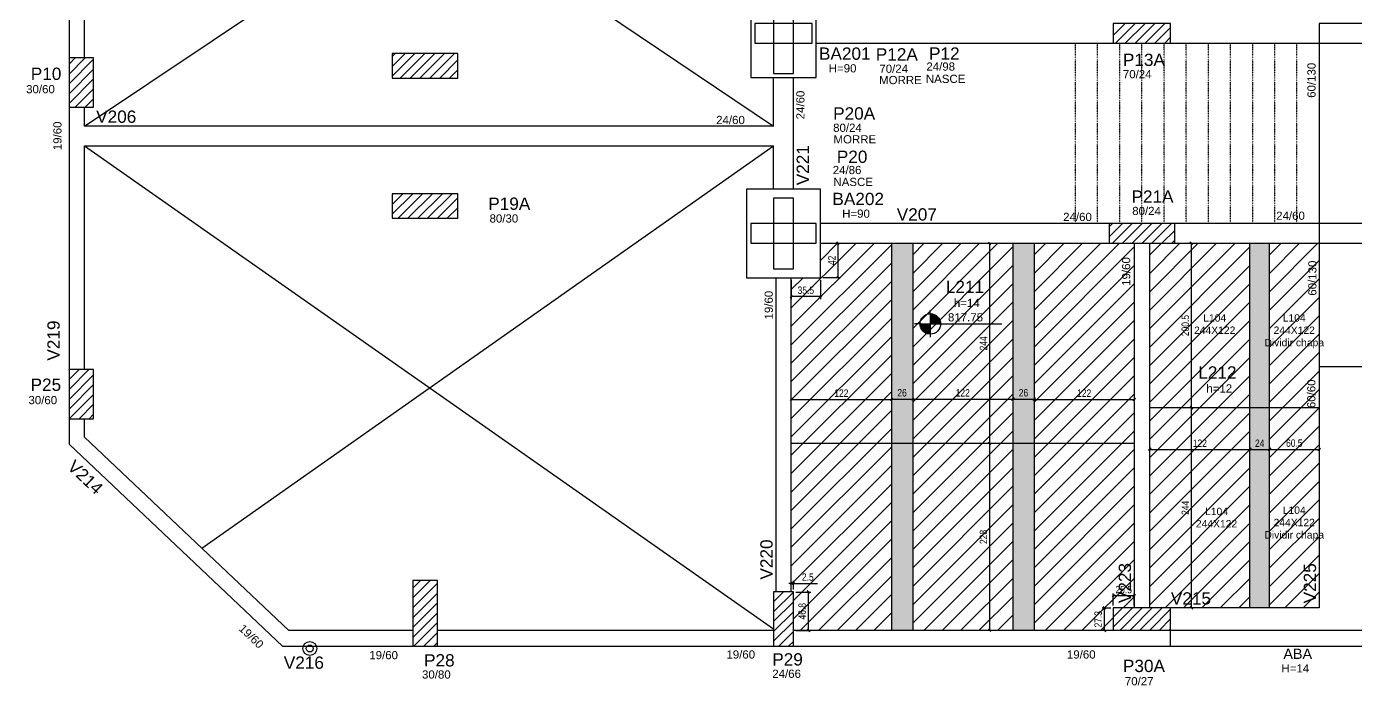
# Model space of a CAD drawing. Header units: millimetres. Extents: x 2698 to 6297, y 1634 to 3295.
# Drawn here: x 2698 to 4318, y 1634 to 2437 of the extents above; entities that cross this region are included whole.
import ezdxf

# ---------------------------------------------------------------- set-up
doc = ezdxf.new("R2010")
doc.units = ezdxf.units.MM
doc.linetypes.add('ESTILO_TQS_0004', pattern=[2, 0.5, -0.4, 0.1, -0.4, 0.1, -0.5])
for name, color, linetype in [('1', 1, 'Continuous'), ('3', 3, 'Continuous'), ('4', 4, 'Continuous'), ('7', 7, 'Continuous'), ('AUX00', 7, 'Continuous'), ('Painéis', 200, 'Continuous')]:
    doc.layers.add(name, color=color, linetype=linetype)
doc.layers.add('Hachura', color=251, linetype='Continuous', lineweight=9)
doc.layers.add('REAPROVEITAMENTO', color=251, linetype='Continuous', lineweight=9)
doc.styles.add('COTA TECNICA-50', font='techl___.ttf', dxfattribs={"height": 9})
doc.styles.get("Standard").update_dxf_attribs({"font": 'arial.ttf'})
doc.dimstyles.new('COTA PAINEL-50', dxfattribs={"dimtxt": 9, "dimasz": 3, "dimexe": 3, "dimexo": 3, "dimgap": 3, "dimtad": 1, "dimdec": 1, "dimzin": 12, "dimdsep": 46, "dimtxsty": 'COTA TECNICA-50', "dimblk1": 'OBLIQUE', "dimblk2": 'OBLIQUE', "dimsah": 1, "dimcen": 0.9, "dimclrd": 4, "dimclre": 4, "dimclrt": 240, "dimadec": 1, "dimazin": 3, "dimtfac": 1, "dimtdec": 1, "dimtmove": 0, "dimatfit": 3, "dimfxl": 1, "dimtolj": 1, "dimtzin": 12, "dimarcsym": 0})

# ---------------------------------------------------------------- blocks, each defined once
blk = doc.blocks.new('_Oblique')
at = {"color": 0, "linetype": 'ByBlock', "lineweight": -2}
blk.add_line((-0.5, -0.5), (0.5, 0.5), dxfattribs=at)
blk = doc.blocks.new('*D37')
at = {"layer": 'Defpoints', "color": 0, "transparency": 16777216}
for p in [(4022.9, 1742.7), (4022.9, 1727.9), (4048.4, 1727.9)]:
    blk.add_point(p, dxfattribs=at)
at = {"layer": 'Painéis', "color": 4, "lineweight": -2, "transparency": 16777216}
for p, q in [((4022.9, 1730.9), (4022.9, 1745.7)), ((4048.4, 1742.7), (4022.9, 1742.7)), ((4048.4, 1730.9), (4048.4, 1745.7))]:
    blk.add_line(p, q, dxfattribs=at)
at = {"layer": 'Painéis', "color": 4, "lineweight": -2, "transparency": 16777216, "xscale": 3, "yscale": 3, "zscale": 3, "rotation": 180}
blk.add_blockref('_Oblique', (4022.9, 1742.7), dxfattribs=at)
at = {"layer": 'Painéis', "color": 4, "lineweight": -2, "transparency": 16777216, "xscale": 3, "yscale": 3, "zscale": 3}
blk.add_blockref('_Oblique', (4048.4, 1742.7), dxfattribs=at)
at = {"layer": 'Painéis', "color": 240, "transparency": 16777216, "insert": (4035.6, 1750.3), "char_height": 9, "attachment_point": 5, "style": 'COTA TECNICA-50'}
blk.add_mtext('\\A1;25.5', dxfattribs=at)
blk = doc.blocks.new('*D38')
at = {"layer": 'Defpoints', "color": 0, "transparency": 16777216}
for p in [(4012.2, 1727.9), (4022.9, 1727.9), (4022.9, 1700.6)]:
    blk.add_point(p, dxfattribs=at)
at = {"layer": 'Painéis', "color": 4, "lineweight": -2, "transparency": 16777216}
for p, q in [((4019.9, 1727.9), (4009.2, 1727.9)), ((4012.2, 1700.6), (4012.2, 1727.9)), ((4019.9, 1700.6), (4009.2, 1700.6))]:
    blk.add_line(p, q, dxfattribs=at)
at = {"layer": 'Painéis', "color": 4, "lineweight": -2, "transparency": 16777216, "xscale": 3, "yscale": 3, "zscale": 3}
for p, rotation in [((4012.2, 1727.9), 90), ((4012.2, 1700.6), 270)]:
    blk.add_blockref('_Oblique', p, dxfattribs=dict(at, rotation=rotation))
at = {"layer": 'Painéis', "color": 240, "transparency": 16777216, "insert": (4004.5, 1714.2), "char_height": 9, "attachment_point": 5, "rotation": 90, "style": 'COTA TECNICA-50'}
blk.add_mtext('\\A1;27.3', dxfattribs=at)
blk = doc.blocks.new('*D39')
at = {"layer": 'Defpoints', "color": 0, "transparency": 16777216}
for p in [(3632.9, 1747.4), (3651.3, 1747.4), (3632.9, 1700.6)]:
    blk.add_point(p, dxfattribs=at)
at = {"layer": 'Painéis', "color": 4, "lineweight": -2, "transparency": 16777216}
for p, q in [((3635.9, 1747.4), (3654.3, 1747.4)), ((3651.3, 1700.6), (3651.3, 1747.4)), ((3635.9, 1700.6), (3654.3, 1700.6))]:
    blk.add_line(p, q, dxfattribs=at)
at = {"layer": 'Painéis', "color": 4, "lineweight": -2, "transparency": 16777216, "xscale": 3, "yscale": 3, "zscale": 3}
for p, rotation in [((3651.3, 1747.4), 90), ((3651.3, 1700.6), 270)]:
    blk.add_blockref('_Oblique', p, dxfattribs=dict(at, rotation=rotation))
at = {"layer": 'Painéis', "color": 240, "transparency": 16777216, "insert": (3643.7, 1724), "char_height": 9, "attachment_point": 5, "rotation": 90, "style": 'COTA TECNICA-50'}
blk.add_mtext('\\A1;46.8', dxfattribs=at)
blk = doc.blocks.new('*D40')
at = {"layer": 'Defpoints', "color": 0, "transparency": 16777216}
for p in [(3632.9, 1758), (3630.4, 1747.4), (3632.9, 1747.4)]:
    blk.add_point(p, dxfattribs=at)
at = {"layer": 'Painéis', "color": 4, "lineweight": -2, "transparency": 16777216}
for p, q in [((3630.4, 1758), (3627.4, 1758)), ((3630.4, 1750.4), (3630.4, 1761)), ((3630.4, 1758), (3632.9, 1758)), ((3632.9, 1750.4), (3632.9, 1761)), ((3632.9, 1758), (3662.2, 1758))]:
    blk.add_line(p, q, dxfattribs=at)
at = {"layer": 'Painéis', "color": 4, "lineweight": -2, "transparency": 16777216, "xscale": 3, "yscale": 3, "zscale": 3}
blk.add_blockref('_Oblique', (3630.4, 1758), dxfattribs=at)
at = {"layer": 'Painéis', "color": 4, "lineweight": -2, "transparency": 16777216, "xscale": 3, "yscale": 3, "zscale": 3, "rotation": 180}
blk.add_blockref('_Oblique', (3632.9, 1758), dxfattribs=at)
at = {"layer": 'Painéis', "color": 240, "transparency": 16777216, "insert": (3650.5, 1765.6), "char_height": 9, "attachment_point": 5, "style": 'COTA TECNICA-50'}
blk.add_mtext('\\A1;2.5', dxfattribs=at)
blk = doc.blocks.new('*D74')
at = {"layer": 'Defpoints', "color": 0, "transparency": 16777216}
for p in [(3630.4, 1982.3), (3752.4, 1982.7), (3752.4, 1982.3)]:
    blk.add_point(p, dxfattribs=at)
at = {"layer": 'Painéis', "color": 4, "lineweight": -2, "transparency": 16777216}
for p, q in [((3630.4, 1982.3), (3752.4, 1982.3)), ((3752.4, 1979.7), (3752.4, 1979.3))]:
    blk.add_line(p, q, dxfattribs=at)
at = {"layer": 'Painéis', "color": 4, "lineweight": -2, "transparency": 16777216, "xscale": 3, "yscale": 3, "zscale": 3, "rotation": 180}
blk.add_blockref('_Oblique', (3630.4, 1982.3), dxfattribs=at)
at = {"layer": 'Painéis', "color": 4, "lineweight": -2, "transparency": 16777216, "xscale": 3, "yscale": 3, "zscale": 3}
blk.add_blockref('_Oblique', (3752.4, 1982.3), dxfattribs=at)
at = {"layer": 'Painéis', "color": 240, "transparency": 16777216, "insert": (3691.4, 1989.9), "char_height": 9, "attachment_point": 5, "style": 'COTA TECNICA-50'}
blk.add_mtext('\\A1;122', dxfattribs=at)
blk = doc.blocks.new('*D75')
at = {"layer": 'Defpoints', "color": 0, "transparency": 16777216}
for p in [(3752.4, 1982.7), (3778.4, 1982.7), (3778.4, 1982.7)]:
    blk.add_point(p, dxfattribs=at)
at = {"layer": 'Painéis', "color": 4, "lineweight": -2, "transparency": 16777216}
blk.add_line((3752.4, 1982.7), (3778.4, 1982.7), dxfattribs=at)
at = {"layer": 'Painéis', "color": 4, "lineweight": -2, "transparency": 16777216, "xscale": 3, "yscale": 3, "zscale": 3, "rotation": 180}
blk.add_blockref('_Oblique', (3752.4, 1982.7), dxfattribs=at)
at = {"layer": 'Painéis', "color": 4, "lineweight": -2, "transparency": 16777216, "xscale": 3, "yscale": 3, "zscale": 3}
blk.add_blockref('_Oblique', (3778.4, 1982.7), dxfattribs=at)
at = {"layer": 'Painéis', "color": 240, "transparency": 16777216, "insert": (3765.4, 1990.3), "char_height": 9, "attachment_point": 5, "style": 'COTA TECNICA-50'}
blk.add_mtext('\\A1;26', dxfattribs=at)
blk = doc.blocks.new('*D76')
at = {"layer": 'Defpoints', "color": 0, "transparency": 16777216}
for p in [(3778.4, 1982.7), (3900.4, 1982.7), (3900.4, 1982.7)]:
    blk.add_point(p, dxfattribs=at)
at = {"layer": 'Painéis', "color": 4, "lineweight": -2, "transparency": 16777216}
blk.add_line((3778.4, 1982.7), (3900.4, 1982.7), dxfattribs=at)
at = {"layer": 'Painéis', "color": 4, "lineweight": -2, "transparency": 16777216, "xscale": 3, "yscale": 3, "zscale": 3, "rotation": 180}
blk.add_blockref('_Oblique', (3778.4, 1982.7), dxfattribs=at)
at = {"layer": 'Painéis', "color": 4, "lineweight": -2, "transparency": 16777216, "xscale": 3, "yscale": 3, "zscale": 3}
blk.add_blockref('_Oblique', (3900.4, 1982.7), dxfattribs=at)
at = {"layer": 'Painéis', "color": 240, "transparency": 16777216, "insert": (3839.4, 1990.3), "char_height": 9, "attachment_point": 5, "style": 'COTA TECNICA-50'}
blk.add_mtext('\\A1;122', dxfattribs=at)
blk = doc.blocks.new('*D77')
at = {"layer": 'Defpoints', "color": 0, "transparency": 16777216}
for p in [(3900.4, 1982.7), (3926.4, 1982.7), (3926.4, 1982.7)]:
    blk.add_point(p, dxfattribs=at)
at = {"layer": 'Painéis', "color": 4, "lineweight": -2, "transparency": 16777216}
blk.add_line((3900.4, 1982.7), (3926.4, 1982.7), dxfattribs=at)
at = {"layer": 'Painéis', "color": 4, "lineweight": -2, "transparency": 16777216, "xscale": 3, "yscale": 3, "zscale": 3, "rotation": 180}
blk.add_blockref('_Oblique', (3900.4, 1982.7), dxfattribs=at)
at = {"layer": 'Painéis', "color": 4, "lineweight": -2, "transparency": 16777216, "xscale": 3, "yscale": 3, "zscale": 3}
blk.add_blockref('_Oblique', (3926.4, 1982.7), dxfattribs=at)
at = {"layer": 'Painéis', "color": 240, "transparency": 16777216, "insert": (3913.4, 1990.3), "char_height": 9, "attachment_point": 5, "style": 'COTA TECNICA-50'}
blk.add_mtext('\\A1;26', dxfattribs=at)
blk = doc.blocks.new('*D78')
at = {"layer": 'Defpoints', "color": 0, "transparency": 16777216}
for p in [(3926.4, 1982.7), (4048.4, 1982.3), (4048.4, 1982.3)]:
    blk.add_point(p, dxfattribs=at)
at = {"layer": 'Painéis', "color": 4, "lineweight": -2, "transparency": 16777216}
for p, q in [((3926.4, 1982.3), (4048.4, 1982.3)), ((3926.4, 1979.7), (3926.4, 1979.3))]:
    blk.add_line(p, q, dxfattribs=at)
at = {"layer": 'Painéis', "color": 4, "lineweight": -2, "transparency": 16777216, "xscale": 3, "yscale": 3, "zscale": 3, "rotation": 180}
blk.add_blockref('_Oblique', (3926.4, 1982.3), dxfattribs=at)
at = {"layer": 'Painéis', "color": 4, "lineweight": -2, "transparency": 16777216, "xscale": 3, "yscale": 3, "zscale": 3}
blk.add_blockref('_Oblique', (4048.4, 1982.3), dxfattribs=at)
at = {"layer": 'Painéis', "color": 240, "transparency": 16777216, "insert": (3987.4, 1989.9), "char_height": 9, "attachment_point": 5, "style": 'COTA TECNICA-50'}
blk.add_mtext('\\A1;122', dxfattribs=at)
blk = doc.blocks.new('*D4')
at = {"layer": 'Defpoints', "color": 0, "transparency": 16777216}
for p in [(3872.2, 2172.6), (3872.2, 1928.6), (3872.2, 1928.6)]:
    blk.add_point(p, dxfattribs=at)
at = {"layer": 'Painéis', "color": 4, "lineweight": -2, "transparency": 16777216}
blk.add_line((3872.2, 2172.6), (3872.2, 1928.6), dxfattribs=at)
at = {"layer": 'Painéis', "color": 4, "lineweight": -2, "transparency": 16777216, "xscale": 3, "yscale": 3, "zscale": 3}
for p, rotation in [((3872.2, 2172.6), 90), ((3872.2, 1928.6), 270)]:
    blk.add_blockref('_Oblique', p, dxfattribs=dict(at, rotation=rotation))
at = {"layer": 'Painéis', "color": 240, "transparency": 16777216, "insert": (3864.7, 2050.6), "char_height": 9, "attachment_point": 5, "rotation": 90, "style": 'COTA TECNICA-50'}
blk.add_mtext('\\A1;244', dxfattribs=at)
blk = doc.blocks.new('*D5')
at = {"layer": 'Defpoints', "color": 0, "transparency": 16777216}
for p in [(3872.2, 1928.6), (3872.2, 1700.6), (3872.2, 1700.6)]:
    blk.add_point(p, dxfattribs=at)
at = {"layer": 'Painéis', "color": 4, "lineweight": -2, "transparency": 16777216}
blk.add_line((3872.2, 1928.6), (3872.2, 1700.6), dxfattribs=at)
at = {"layer": 'Painéis', "color": 4, "lineweight": -2, "transparency": 16777216, "xscale": 3, "yscale": 3, "zscale": 3}
for p, rotation in [((3872.2, 1928.6), 90), ((3872.2, 1700.6), 270)]:
    blk.add_blockref('_Oblique', p, dxfattribs=dict(at, rotation=rotation))
at = {"layer": 'Painéis', "color": 240, "transparency": 16777216, "insert": (3864.6, 1814.6), "char_height": 9, "attachment_point": 5, "rotation": 90, "style": 'COTA TECNICA-50'}
blk.add_mtext('\\A1;228', dxfattribs=at)
blk = doc.blocks.new('*D6')
at = {"layer": 'Defpoints', "color": 0, "transparency": 16777216}
for p in [(3665.9, 2172.8), (3687.4, 2172.8), (3665.9, 2130.8)]:
    blk.add_point(p, dxfattribs=at)
at = {"layer": 'Painéis', "color": 4, "lineweight": -2, "transparency": 16777216}
for p, q in [((3668.9, 2172.8), (3690.4, 2172.8)), ((3687.4, 2130.8), (3687.4, 2172.8)), ((3668.9, 2130.8), (3690.4, 2130.8))]:
    blk.add_line(p, q, dxfattribs=at)
at = {"layer": 'Painéis', "color": 4, "lineweight": -2, "transparency": 16777216, "xscale": 3, "yscale": 3, "zscale": 3}
for p, rotation in [((3687.4, 2172.8), 90), ((3687.4, 2130.8), 270)]:
    blk.add_blockref('_Oblique', p, dxfattribs=dict(at, rotation=rotation))
at = {"layer": 'Painéis', "color": 240, "transparency": 16777216, "insert": (3679.8, 2151.8), "char_height": 9, "attachment_point": 5, "rotation": 90, "style": 'COTA TECNICA-50'}
blk.add_mtext('\\A1;42', dxfattribs=at)
blk = doc.blocks.new('*D7')
at = {"layer": 'Defpoints', "color": 0, "transparency": 16777216}
for p in [(3630.4, 2130.8), (3665.9, 2130.8), (3630.4, 2107.6)]:
    blk.add_point(p, dxfattribs=at)
at = {"layer": 'Painéis', "color": 4, "lineweight": -2, "transparency": 16777216}
for p, q in [((3630.4, 2127.8), (3630.4, 2104.6)), ((3665.9, 2127.8), (3665.9, 2104.6)), ((3665.9, 2107.6), (3630.4, 2107.6))]:
    blk.add_line(p, q, dxfattribs=at)
at = {"layer": 'Painéis', "color": 4, "lineweight": -2, "transparency": 16777216, "xscale": 3, "yscale": 3, "zscale": 3, "rotation": 180}
blk.add_blockref('_Oblique', (3630.4, 2107.6), dxfattribs=at)
at = {"layer": 'Painéis', "color": 4, "lineweight": -2, "transparency": 16777216, "xscale": 3, "yscale": 3, "zscale": 3}
blk.add_blockref('_Oblique', (3665.9, 2107.6), dxfattribs=at)
at = {"layer": 'Painéis', "color": 240, "transparency": 16777216, "insert": (3648.1, 2115.3), "char_height": 9, "attachment_point": 5, "style": 'COTA TECNICA-50'}
blk.add_mtext('\\A1;35.5', dxfattribs=at)
blk = doc.blocks.new('*D79')
at = {"layer": 'Defpoints', "color": 0, "transparency": 16777216}
for p in [(4118.3, 1972.1), (4118.3, 1972.1), (4118.3, 1728.1)]:
    blk.add_point(p, dxfattribs=at)
at = {"layer": 'Painéis', "color": 4, "lineweight": -2, "transparency": 16777216}
blk.add_line((4118.3, 1728.1), (4118.3, 1972.1), dxfattribs=at)
at = {"layer": 'Painéis', "color": 4, "lineweight": -2, "transparency": 16777216, "xscale": 3, "yscale": 3, "zscale": 3}
for p, rotation in [((4118.3, 1972.1), 90), ((4118.3, 1728.1), 270)]:
    blk.add_blockref('_Oblique', p, dxfattribs=dict(at, rotation=rotation))
at = {"layer": 'Painéis', "color": 240, "transparency": 16777216, "insert": (4110.7, 1850.1), "char_height": 9, "attachment_point": 5, "rotation": 90, "style": 'COTA TECNICA-50'}
blk.add_mtext('\\A1;244', dxfattribs=at)
blk = doc.blocks.new('*D80')
at = {"layer": 'Defpoints', "color": 0, "transparency": 16777216}
for p in [(4118.3, 2172.6), (4119.8, 2172.6), (4118.3, 1972.1)]:
    blk.add_point(p, dxfattribs=at)
at = {"layer": 'Painéis', "color": 4, "lineweight": -2, "transparency": 16777216}
for p, q in [((4116.8, 2172.6), (4115.3, 2172.6)), ((4118.3, 1972.1), (4118.3, 2172.6))]:
    blk.add_line(p, q, dxfattribs=at)
at = {"layer": 'Painéis', "color": 4, "lineweight": -2, "transparency": 16777216, "xscale": 3, "yscale": 3, "zscale": 3}
for p, rotation in [((4118.3, 2172.6), 90), ((4118.3, 1972.1), 270)]:
    blk.add_blockref('_Oblique', p, dxfattribs=dict(at, rotation=rotation))
at = {"layer": 'Painéis', "color": 240, "transparency": 16777216, "insert": (4110.7, 2072.3), "char_height": 9, "attachment_point": 5, "rotation": 90, "style": 'COTA TECNICA-50'}
blk.add_mtext('\\A1;200.5', dxfattribs=at)
blk = doc.blocks.new('*D81')
at = {"layer": 'Defpoints', "color": 0, "transparency": 16777216}
for p in [(4067.4, 1921.3), (4189.4, 1921.3), (4189.4, 1921.3)]:
    blk.add_point(p, dxfattribs=at)
at = {"layer": 'Painéis', "color": 4, "lineweight": -2, "transparency": 16777216}
blk.add_line((4067.4, 1921.3), (4189.4, 1921.3), dxfattribs=at)
at = {"layer": 'Painéis', "color": 4, "lineweight": -2, "transparency": 16777216, "xscale": 3, "yscale": 3, "zscale": 3, "rotation": 180}
blk.add_blockref('_Oblique', (4067.4, 1921.3), dxfattribs=at)
at = {"layer": 'Painéis', "color": 4, "lineweight": -2, "transparency": 16777216, "xscale": 3, "yscale": 3, "zscale": 3}
blk.add_blockref('_Oblique', (4189.4, 1921.3), dxfattribs=at)
at = {"layer": 'Painéis', "color": 240, "transparency": 16777216, "insert": (4128.4, 1928.8), "char_height": 9, "attachment_point": 5, "style": 'COTA TECNICA-50'}
blk.add_mtext('\\A1;122', dxfattribs=at)
blk = doc.blocks.new('*D82')
at = {"layer": 'Defpoints', "color": 0, "transparency": 16777216}
for p in [(4189.4, 1921.3), (4213.4, 1921.3), (4213.4, 1921.3)]:
    blk.add_point(p, dxfattribs=at)
at = {"layer": 'Painéis', "color": 4, "lineweight": -2, "transparency": 16777216}
blk.add_line((4189.4, 1921.3), (4213.4, 1921.3), dxfattribs=at)
at = {"layer": 'Painéis', "color": 4, "lineweight": -2, "transparency": 16777216, "xscale": 3, "yscale": 3, "zscale": 3, "rotation": 180}
blk.add_blockref('_Oblique', (4189.4, 1921.3), dxfattribs=at)
at = {"layer": 'Painéis', "color": 4, "lineweight": -2, "transparency": 16777216, "xscale": 3, "yscale": 3, "zscale": 3}
blk.add_blockref('_Oblique', (4213.4, 1921.3), dxfattribs=at)
at = {"layer": 'Painéis', "color": 240, "transparency": 16777216, "insert": (4201.4, 1928.8), "char_height": 9, "attachment_point": 5, "style": 'COTA TECNICA-50'}
blk.add_mtext('\\A1;24', dxfattribs=at)
blk = doc.blocks.new('*D83')
at = {"layer": 'Defpoints', "color": 0, "transparency": 16777216}
for p in [(4213.4, 1921.3), (4273.9, 1921.3), (4273.9, 1921.3)]:
    blk.add_point(p, dxfattribs=at)
at = {"layer": 'Painéis', "color": 4, "lineweight": -2, "transparency": 16777216}
blk.add_line((4213.4, 1921.3), (4273.9, 1921.3), dxfattribs=at)
at = {"layer": 'Painéis', "color": 4, "lineweight": -2, "transparency": 16777216, "xscale": 3, "yscale": 3, "zscale": 3, "rotation": 180}
blk.add_blockref('_Oblique', (4213.4, 1921.3), dxfattribs=at)
at = {"layer": 'Painéis', "color": 4, "lineweight": -2, "transparency": 16777216, "xscale": 3, "yscale": 3, "zscale": 3}
blk.add_blockref('_Oblique', (4273.9, 1921.3), dxfattribs=at)
at = {"layer": 'Painéis', "color": 240, "transparency": 16777216, "insert": (4243.6, 1928.9), "char_height": 9, "attachment_point": 5, "style": 'COTA TECNICA-50'}
blk.add_mtext('\\A1;60.5', dxfattribs=at)

msp = doc.modelspace()

# ---------------------------------------------------------------- hatches: boundary and pattern name
at = {"layer": 'Hachura', "linetype": 'ByBlock'}
h = msp.add_hatch(color=256, dxfattribs=at)
h.dxf.hatch_style = 1
h.paths.add_polyline_path([(3752.37, 1700.77), (3778.37, 1700.77), (3778.37, 2172.58), (3752.37, 2172.58)])
h = msp.add_hatch(color=256, dxfattribs=at)
h.dxf.hatch_style = 1
h.paths.add_polyline_path([(3900.37, 1700.77), (3926.37, 1700.77), (3926.37, 2172.58), (3900.37, 2172.58)])
h = msp.add_hatch(color=256, dxfattribs=at)
h.dxf.hatch_style = 1
h.paths.add_polyline_path([(4189.36, 1728.08), (4213.36, 1728.08), (4213.36, 2172.58), (4189.36, 2172.58)])
at = {"layer": 'REAPROVEITAMENTO', "linetype": 'ByBlock'}
h = msp.add_hatch(dxfattribs=at)
h.set_pattern_fill('ANSI31', color=256, scale=5, style=2)
h.set_pattern_definition([(45, (-2644.146, -296.721), (-11.22532, 11.22532), [])])
h.paths.add_polyline_path([(3630.36, 1747.58), (3632.86, 1747.58), (3632.86, 1700.58), (3752.36, 1700.58), (3752.36, 2172.77), (3665.86, 2172.77), (3665.86, 2130.59), (3630.36, 2130.59)])
h = msp.add_hatch(dxfattribs=at)
h.set_pattern_fill('ANSI31', color=256, scale=5, style=2)
h.set_pattern_definition([(45, (-2496.138, -52.534), (-11.22532, 11.22532), [])])
h.paths.add_polyline_path([(3778.37, 1700.77), (3900.37, 1700.77), (3900.37, 2172.58), (3778.37, 2172.58)])
h = msp.add_hatch(dxfattribs=at)
h.set_pattern_fill('ANSI31', color=256, scale=5, style=2)
h.set_pattern_definition([(45, (-2348.138, -52.534), (-11.22532, 11.22532), [])])
h.paths.add_polyline_path([(4048.37, 1701.08), (4022.86, 1701.08), (4022.86, 1728.08), (4048.37, 1728.08), (4048.37, 2172.58), (3926.37, 2172.58), (3926.37, 1700.77), (4048.37, 1700.77)])
h = msp.add_hatch(dxfattribs=at)
h.set_pattern_fill('ANSI31', color=256, scale=5, style=2)
h.set_pattern_definition([(45, (-2207.146, -52.534), (-11.22532, 11.22532), [])])
h.paths.add_polyline_path([(4189.36, 2172.58), (4067.36, 2172.58), (4067.36, 1728.08), (4189.36, 1728.08)])
h = msp.add_hatch(dxfattribs=at)
h.set_pattern_fill('ANSI31', color=256, scale=5, style=2)
h.set_pattern_definition([(45, (-2061.146, -52.534), (-11.22532, 11.22532), [])])
h.paths.add_polyline_path([(4273.86, 2172.58), (4213.36, 2172.58), (4213.36, 1728.08), (4273.86, 1728.08)])

# ---------------------------------------------------------------- linework, layer by layer
at = {"layer": '1', "linetype": 'Continuous'}
for p, q in [((2768.86, 2315.58), (3611.36, 2880.58)), ((2773.86, 2877.23), (3608.86, 2315.58)), ((2768.86, 2291.58), (3608.86, 1702.34)), ((2911.74, 1800.81), (3608.86, 2291.58))]:
    msp.add_line(p, q, dxfattribs=at)
at = {"layer": '3', "linetype": 'Continuous'}
for p, q in [((2768.86, 2398.58), (2768.86, 2859.58)), ((4022.86, 2425.9), (4037.55, 2440.58)), ((4025.57, 2416.58), (4049.57, 2440.58)), ((4037.59, 2416.58), (4061.59, 2440.58)), ((4049.61, 2416.58), (4073.61, 2440.58)), ((4061.63, 2416.58), (4085.63, 2440.58)), ((4073.65, 2416.58), (4092.86, 2435.79)), ((4085.67, 2416.58), (4092.86, 2423.77)), ((2749.86, 2379.02), (2769.43, 2398.58)), ((2749.86, 2391.04), (2757.41, 2398.58)), ((3143.86, 2376.33), (3171.61, 2404.08)), ((3143.86, 2388.35), (3159.59, 2404.08)), ((3143.86, 2400.37), (3147.57, 2404.08)), ((3153.63, 2374.08), (3183.63, 2404.08)), ((3165.66, 2374.08), (3195.66, 2404.08)), ((3177.68, 2374.08), (3207.68, 2404.08)), ((3189.7, 2374.08), (3219.7, 2404.08)), ((2749.86, 2367), (2779.86, 2397)), ((2749.86, 2354.98), (2779.86, 2384.98)), ((3201.72, 2374.08), (3223.86, 2396.23)), ((3213.74, 2374.08), (3223.86, 2384.21)), ((2749.86, 2342.96), (2779.86, 2372.96)), ((3608.86, 2315.58), (3608.86, 2374.58)), ((2757.51, 2338.58), (2779.86, 2360.94)), ((2769.53, 2338.58), (2779.86, 2348.92)), ((3608.86, 2315.58), (2768.86, 2315.58)), ((2768.86, 2291.58), (3608.86, 2291.58)), ((3608.86, 2238.59), (3608.86, 2291.58)), ((3143.86, 2208.04), (3168.9, 2233.08)), ((3143.86, 2220.06), (3156.88, 2233.08)), ((3143.86, 2232.08), (3144.86, 2233.08)), ((3150.93, 2203.08), (3180.93, 2233.08)), ((3162.95, 2203.08), (3192.95, 2233.08)), ((3174.97, 2203.08), (3204.97, 2233.08)), ((3186.99, 2203.08), (3216.99, 2233.08)), ((3199.01, 2203.08), (3223.86, 2227.94)), ((3211.03, 2203.08), (3223.86, 2215.92)), ((3223.05, 2203.08), (3223.86, 2203.9)), ((4017.86, 2180.48), (4033.97, 2196.58)), ((4017.86, 2192.5), (4021.95, 2196.58)), ((4021.99, 2172.58), (4045.99, 2196.58)), ((4034.01, 2172.58), (4058.01, 2196.58)), ((4046.03, 2172.58), (4070.03, 2196.58)), ((4058.05, 2172.58), (4082.05, 2196.58)), ((4070.07, 2172.58), (4094.07, 2196.58)), ((4082.09, 2172.58), (4097.86, 2188.36)), ((4094.11, 2172.58), (4097.86, 2176.33)), ((3799.85, 2086.81), (3799.85, 2090.57)), ((3787.35, 2074.31), (3780.71, 2074.31)), ((3787.35, 2074.31), (3812.35, 2074.31)), ((3799.85, 2086.81), (3799.85, 2061.81)), ((3799.85, 2086.21), (3803.7, 2086.21)), ((3799.85, 2085.41), (3805.59, 2085.41)), ((3799.85, 2084.62), (3806.92, 2084.62)), ((3799.85, 2083.83), (3807.95, 2083.83)), ((3799.85, 2083.04), (3808.8, 2083.04)), ((3799.85, 2082.24), (3809.51, 2082.24)), ((3799.85, 2081.45), (3810.11, 2081.45)), ((3799.85, 2080.66), (3810.62, 2080.66)), ((3799.85, 2079.86), (3811.05, 2079.86)), ((3799.85, 2079.07), (3811.41, 2079.07)), ((3799.85, 2078.28), (3811.7, 2078.28)), ((3799.85, 2077.49), (3811.94, 2077.49)), ((3799.85, 2076.69), (3812.12, 2076.69)), ((3799.85, 2075.9), (3812.25, 2075.9)), ((3799.85, 2075.11), (3812.35, 2075.11)), ((3812.35, 2074.31), (3887.12, 2074.31)), ((3799.85, 2073.52), (3787.35, 2073.52)), ((3799.85, 2072.73), (3787.45, 2072.73)), ((3799.85, 2071.94), (3787.57, 2071.94)), ((3799.85, 2071.14), (3787.76, 2071.14)), ((3799.85, 2070.35), (3787.99, 2070.35)), ((3799.85, 2069.56), (3788.29, 2069.56)), ((3799.85, 2068.76), (3788.65, 2068.76)), ((3799.85, 2067.97), (3789.07, 2067.97)), ((3799.85, 2067.18), (3789.58, 2067.18)), ((3799.85, 2066.39), (3790.18, 2066.39)), ((3799.85, 2065.59), (3790.89, 2065.59)), ((3799.85, 2064.8), (3791.74, 2064.8)), ((3799.85, 2064.01), (3792.77, 2064.01)), ((3799.85, 2063.21), (3794.1, 2063.21)), ((3799.85, 2062.42), (3796, 2062.42)), ((3799.85, 2061.81), (3799.85, 2058.13)), ((2749.86, 1994.35), (2774.09, 2018.58)), ((2749.86, 2006.37), (2762.07, 2018.58)), ((2749.86, 2018.4), (2750.05, 2018.58)), ((2749.86, 1982.33), (2779.86, 2012.33)), ((4273.86, 2022.58), (4333.86, 2022.58)), ((2749.86, 1970.31), (2779.86, 2000.31)), ((2750.16, 1958.58), (2779.86, 1988.29)), ((2762.18, 1958.58), (2779.86, 1976.27)), ((2774.2, 1958.58), (2779.86, 1964.25)), ((3168.86, 1740.19), (3190.26, 1761.58)), ((3168.86, 1752.21), (3178.24, 1761.58)), ((3168.86, 1728.17), (3198.86, 1758.17)), ((3168.86, 1716.15), (3198.86, 1746.15)), ((3168.86, 1704.13), (3198.86, 1734.13)), ((3608.86, 1735.42), (3621.03, 1747.58)), ((3608.86, 1747.44), (3609.01, 1747.58)), ((3608.86, 1723.4), (3632.86, 1747.4)), ((3608.86, 1711.38), (3632.86, 1735.38)), ((3168.86, 1692.1), (3198.86, 1722.1)), ((3608.86, 1699.36), (3632.86, 1723.36)), ((4022.86, 1704.65), (4046.3, 1728.08)), ((4022.86, 1716.67), (4034.28, 1728.08)), ((4031.32, 1701.08), (4058.32, 1728.08)), ((4043.34, 1701.08), (4070.34, 1728.08)), ((4055.36, 1701.08), (4082.36, 1728.08)), ((4067.38, 1701.08), (4092.86, 1726.56)), ((3170.36, 1681.58), (3198.86, 1710.08)), ((3608.86, 1687.33), (3632.86, 1711.33)), ((4079.4, 1701.08), (4092.86, 1714.54)), ((4091.42, 1701.08), (4092.86, 1702.52)), ((3182.38, 1681.58), (3198.86, 1698.06)), ((3194.4, 1681.58), (3198.86, 1686.04)), ((3615.13, 1681.58), (3632.86, 1699.31)), ((3627.15, 1681.58), (3632.86, 1687.29)), ((4092.86, 1681.58), (4454.86, 1681.58))]:
    msp.add_line(p, q, dxfattribs=at)
at = {"layer": '3', "linetype": 'ESTILO_TQS_0004'}
for p, q in [((3976.86, 2196.58), (3976.86, 2416.58)), ((4003.86, 2196.58), (4003.86, 2416.58)), ((4030.86, 2196.58), (4030.86, 2416.58)), ((4057.86, 2196.58), (4057.86, 2416.58)), ((4084.86, 2196.58), (4084.86, 2416.58)), ((4111.86, 2196.58), (4111.86, 2416.58)), ((4138.86, 2196.58), (4138.86, 2416.58)), ((4165.86, 2196.58), (4165.86, 2416.58)), ((4192.86, 2196.58), (4192.86, 2416.58)), ((4219.86, 2196.58), (4219.86, 2416.58)), ((4246.86, 2196.58), (4246.86, 2416.58))]:
    msp.add_line(p, q, dxfattribs=at)
at = {"layer": '3', "linetype": 'Continuous'}
for points in [[(2749.86, 2859.58), (2749.86, 2398.58)], [(3580.86, 2374.58), (3660.86, 2374.58), (3660.86, 2482.58), (3580.86, 2482.58), (3580.86, 2374.58)], [(3660.86, 2416.58), (4022.86, 2416.58)], [(4092.86, 2416.58), (4273.86, 2416.58)], [(4273.86, 2416.58), (4273.86, 2196.58)], [(3632.86, 2238.59), (3632.86, 2374.58)], [(2749.86, 2338.58), (2749.86, 2218.08)], [(2768.86, 2315.58), (2768.86, 2338.58)], [(2768.86, 2018.58), (2768.86, 2291.58)], [(3575.86, 2130.59), (3665.86, 2130.59), (3665.86, 2238.59), (3575.86, 2238.59), (3575.86, 2130.59)], [(2749.86, 2218.08), (2749.86, 2018.58)], [(4017.86, 2196.58), (3665.86, 2196.58)], [(4273.86, 2196.58), (4097.86, 2196.58)], [(3665.86, 2172.58), (4017.86, 2172.58)], [(4048.36, 2172.58), (4048.36, 1728.08)], [(4067.36, 1728.08), (4067.36, 2172.58)], [(4097.86, 2172.58), (4273.86, 2172.58)], [(4273.86, 2172.58), (4273.86, 2034.58)], [(3611.36, 2130.59), (3611.36, 1747.58)], [(3630.36, 1747.58), (3630.36, 2130.59)], [(4273.86, 2034.58), (4273.86, 1728.08)], [(2749.86, 1958.58), (2749.86, 1927.88)], [(2768.86, 1936.05), (2768.86, 1958.58)], [(2749.86, 1927.88), (3010.06, 1681.58)], [(3017.62, 1700.58), (2768.86, 1936.05)], [(4273.86, 1728.08), (4092.86, 1728.08)], [(4022.86, 1701.08), (4022.86, 1700.58)], [(4092.86, 1701.08), (4303.86, 1701.08)], [(4092.86, 1699.58), (4092.86, 1701.08)], [(4303.86, 1701.08), (4454.86, 1701.08)], [(3168.86, 1700.58), (3017.62, 1700.58)], [(3608.86, 1700.58), (3198.86, 1700.58)], [(4022.86, 1700.58), (3632.86, 1700.58)], [(4092.86, 1681.58), (4092.86, 1699.58)], [(3010.06, 1681.58), (3168.86, 1681.58)], [(3198.86, 1681.58), (3297.86, 1681.58)], [(3297.86, 1681.58), (3608.86, 1681.58)], [(3632.86, 1681.58), (4092.86, 1681.58)]]:
    msp.add_lwpolyline(points, dxfattribs=at)
for centre, radius in [((3799.85, 2074.31), 12.5), ((3043.37, 1678.57), 8.55), ((3043.37, 1678.57), 4.23)]:
    msp.add_circle(centre, radius, dxfattribs=at)
at = {"layer": '7', "linetype": 'Continuous'}
for points in [[(3608.86, 2379.58), (3632.86, 2379.58), (3632.86, 2477.58), (3608.86, 2477.58), (3608.86, 2379.58)], [(3585.86, 2416.58), (3655.86, 2416.58), (3655.86, 2440.58), (3585.86, 2440.58), (3585.86, 2416.58)], [(4022.86, 2416.58), (4092.86, 2416.58), (4092.86, 2440.58), (4022.86, 2440.58), (4022.86, 2416.58)], [(4273.86, 2416.58), (4333.86, 2416.58), (4333.86, 2440.58), (4273.86, 2440.58), (4273.86, 2416.58)], [(2749.86, 2338.58), (2779.86, 2338.58), (2779.86, 2398.58), (2749.86, 2398.58), (2749.86, 2338.58)], [(3143.86, 2374.08), (3223.86, 2374.08), (3223.86, 2404.08), (3143.86, 2404.08), (3143.86, 2374.08)], [(3143.86, 2203.08), (3223.86, 2203.08), (3223.86, 2233.08), (3143.86, 2233.08), (3143.86, 2203.08)], [(3608.86, 2141.58), (3632.86, 2141.58), (3632.86, 2227.58), (3608.86, 2227.58), (3608.86, 2141.58)], [(3580.86, 2172.58), (3660.86, 2172.58), (3660.86, 2196.58), (3580.86, 2196.58), (3580.86, 2172.58)], [(4017.86, 2172.58), (4097.86, 2172.58), (4097.86, 2196.58), (4017.86, 2196.58), (4017.86, 2172.58)], [(4273.86, 2172.58), (4333.86, 2172.58), (4333.86, 2196.58), (4273.86, 2196.58), (4273.86, 2172.58)], [(2749.86, 1958.58), (2779.86, 1958.58), (2779.86, 2018.58), (2749.86, 2018.58), (2749.86, 1958.58)], [(3168.86, 1681.58), (3198.86, 1681.58), (3198.86, 1761.58), (3168.86, 1761.58), (3168.86, 1681.58)], [(3608.86, 1681.58), (3632.86, 1681.58), (3632.86, 1747.58), (3608.86, 1747.58), (3608.86, 1681.58)], [(4022.86, 1701.08), (4092.86, 1701.08), (4092.86, 1728.08), (4022.86, 1728.08), (4022.86, 1701.08)]]:
    msp.add_lwpolyline(points, dxfattribs=at)
at = {"layer": 'Painéis'}
for p, q in [((3752.37, 2172.58), (3752.37, 1700.58)), ((3778.37, 2172.58), (3778.37, 1700.58)), ((3900.37, 2172.58), (3900.37, 1700.58)), ((3926.37, 2172.58), (3926.37, 1700.58)), ((4189.36, 1728.08), (4189.36, 2172.58)), ((4213.36, 1728.08), (4213.36, 2172.58)), ((4273.86, 1972.08), (4067.36, 1972.08)), ((4048.27, 1928.58), (3630.27, 1928.58))]:
    msp.add_line(p, q, dxfattribs=at)

# ---------------------------------------------------------------- texts
at = {"layer": '3', "linetype": 'Continuous'}
for s, height, p in [('H=90', 10, (3676.02, 2380.96)), ('70/24', 10, (3737.75, 2380.47)), ('24/98', 10, (3795.05, 2383.14)), ('70/24', 10, (4034.64, 2373.82)), ('30/60', 10, (2697.56, 2355.54)), ('MORRE', 10, (3737.45, 2366.68)), ('NASCE', 10, (3794.44, 2368.12)), ('24/60', 10, (3538.77, 2317.99)), ('80/24', 10, (3681.37, 2308.44)), ('MORRE', 10, (3681.86, 2294.41)), ('24/86', 10, (3680.94, 2256.99)), ('NASCE', 10, (3681.77, 2242.45)), ('80/30', 10, (3262.53, 2197.89)), ('H=90', 10, (3692.4, 2203.79)), ('24/60', 10, (3961.84, 2199.8)), ('80/24', 10, (4046.02, 2207.06)), ('24/60', 10, (4221.53, 2201.24)), ('h=14', 10, (3828.58, 2094.9)), ('817.75', 10, (3821.41, 2077.37)), ('h=12', 10, (4136.35, 1990.64)), ('30/60', 10, (2700.38, 1976.41)), ('19/60', 10, (3115.93, 1665.48)), ('19/60', 10, (3551.28, 1666.27)), ('19/60', 10, (3966.4, 1666.27)), ('ABA', 12.5, (4230.34, 1665.83)), ('24/66', 10, (3607.17, 1642.79)), ('H=14', 10, (4227.98, 1649.41)), ('30/80', 10, (3180.18, 1641.87)), ('70/27', 10, (4037.06, 1633.68))]:
    msp.add_text(s, height=height, dxfattribs=at).set_placement(p)
for s, rotation, p in [('60/130', 90, (4269.54, 2350)), ('24/60', 90, (3646.44, 2323.75)), ('19/60', 90, (2740.69, 2286.13)), ('19/60', 90, (4043.58, 2120.75)), ('60/130', 90, (4270.62, 2108.76)), ('19/60', 90, (3607.83, 2079.74)), ('60/60', 90, (4269.33, 1971.66)), ('19/60', 316.57243, (2955.95, 1701.74))]:
    msp.add_text(s, height=10, rotation=rotation, dxfattribs=at).set_placement(p)
at = {"layer": '4', "linetype": 'Continuous'}
for s, p in [('BA201', (3664.12, 2396.39)), ('P12A', (3733.38, 2395.47)), ('P12', (3798.29, 2396.49)), ('P13A', (4034.64, 2388.82)), ('P10', (2703.21, 2371.8)), ('V206', (2782.92, 2319.51)), ('P20A', (3681.37, 2323.44)), ('P20', (3685.87, 2270.63)), ('P21A', (4045.12, 2222.06)), ('P19A', (3260.94, 2213.36)), ('BA202', (3680.5, 2219.22)), ('V207', (3758.94, 2200.33)), ('L211', (3818.76, 2111.9)), ('L212', (4126.52, 2007.64)), ('P25', (2702.94, 1992.69)), ('V215', (4093.11, 1732.19)), ('V216', (3011.67, 1653.81)), ('P28', (3182.66, 1656.65)), ('P29', (3607.17, 1657.79)), ('P30A', (4034.68, 1649.85))]:
    msp.add_text(s, height=15, dxfattribs=at).set_placement(p)
for s, rotation, p in [('V221', 90, (3651.86, 2243.36)), ('V219', 90, (2738.44, 2029.52)), ('V214', 316.57243, (2746.8, 1898.72)), ('V220', 90, (3607.61, 1762.58)), ('V223', 90, (4044.49, 1733.91)), ('V225', 90, (4270.11, 1733.58))]:
    msp.add_text(s, height=15, rotation=rotation, dxfattribs=at).set_placement(p)
at = {"layer": 'AUX00', "char_height": 9, "attachment_point": 1}
for s, width, heights, insert in [('\\pxqc;L104 ^J244X122', 123.1041, [24.23], (4085.02, 2086.11)), ('\\pxqc;L104 ^J244X122^JDividir chapa', 144.989, [50.56], (4171.01, 2086.11)), ('\\pxqc;L104 ^J244X122', 123.1041, [24.23], (4087.22, 1850.14)), ('\\pxqc;L104 ^J244X122^JDividir chapa', 144.989, [50.56], (4171.01, 1851.68))]:
    msp.add_mtext_dynamic_manual_height_columns(s, width=width, gutter_width=12.5, heights=heights, dxfattribs=dict(at, insert=insert))

# ---------------------------------------------------------------- dimensions: what is measured, and where the dimension line sits
at = {"layer": 'Painéis'}
for base, p1, p2, picture, middle in [((3687.36, 2172.77), (3665.86, 2130.77), (3665.86, 2172.77), '*D6', (3679.79, 2151.77)), ((3872.24, 1928.58), (3872.24, 2172.58), (3872.24, 1928.58), '*D4', (3864.67, 2050.58)), ((4118.31, 2172.58), (4118.31, 1972.08), (4119.81, 2172.58), '*D80', (4110.71, 2072.33)), ((4118.31, 1972.08), (4118.31, 1728.08), (4118.31, 1972.08), '*D79', (4110.74, 1850.08)), ((3872.24, 1700.58), (3872.24, 1928.58), (3872.24, 1700.58), '*D5', (3864.65, 1814.58)), ((3651.29, 1747.4), (3632.86, 1700.58), (3632.86, 1747.4), '*D39', (3643.68, 1723.99))]:
    dim = msp.add_linear_dim(base=base, p1=p1, p2=p2, angle=90, dimstyle='COTA PAINEL-50', dxfattribs=at)
    dim.commit()
    dim.dimension.update_dxf_attribs({"geometry": picture, "text_midpoint": middle})
for base, p1, p2, picture, middle in [((3630.36, 2107.59), (3665.86, 2130.77), (3630.36, 2130.77), '*D7', (3648.11, 2115.29)), ((4189.36, 1921.26), (4067.36, 1921.26), (4189.36, 1921.26), '*D81', (4128.36, 1928.81)), ((4213.36, 1921.26), (4189.36, 1921.26), (4213.36, 1921.26), '*D82', (4201.36, 1928.82)), ((4273.86, 1921.26), (4213.36, 1921.26), (4273.86, 1921.26), '*D83', (4243.61, 1928.86)), ((3632.86, 1757.99), (3630.36, 1747.4), (3632.86, 1747.4), '*D40', (3650.54, 1765.58))]:
    dim = msp.add_linear_dim(base=base, p1=p1, p2=p2, dimstyle='COTA PAINEL-50', dxfattribs=at)
    dim.commit()
    dim.dimension.update_dxf_attribs({"geometry": picture, "text_midpoint": middle})
for base, p1, p2, picture, middle in [((3752.37, 1982.33), (3630.36, 1982.33), (3752.37, 1982.74), '*D74', (3691.37, 1989.89)), ((3778.37, 1982.74), (3752.37, 1982.74), (3778.37, 1982.74), '*D75', (3765.37, 1990.33)), ((3900.37, 1982.74), (3778.37, 1982.74), (3900.37, 1982.74), '*D76', (3839.37, 1990.29)), ((3926.37, 1982.74), (3900.37, 1982.74), (3926.37, 1982.74), '*D77', (3913.37, 1990.33)), ((4048.36, 1982.33), (3926.37, 1982.74), (4048.36, 1982.33), '*D78', (3987.37, 1989.89))]:
    dim = msp.add_linear_dim(base=base, p1=p1, p2=p2, dimstyle='COTA PAINEL-50', override={"dimtmove": 1}, dxfattribs=at)
    dim.commit()
    dim.dimension.update_dxf_attribs({"geometry": picture, "text_midpoint": middle})
dim = msp.add_linear_dim(base=(4022.86, 1742.66), p1=(4048.36, 1727.9), p2=(4022.86, 1727.9), dimstyle='COTA PAINEL-50', dxfattribs=at)
dim.commit()
dim.dimension.update_dxf_attribs({"geometry": '*D37', "text_midpoint": (4035.61, 1742.66), "dimtype": 160})
dim = msp.add_linear_dim(base=(4012.18, 1727.9), p1=(4022.86, 1700.58), p2=(4022.86, 1727.9), angle=90, dimstyle='COTA PAINEL-50', dxfattribs=at)
dim.commit()
dim.dimension.update_dxf_attribs({"geometry": '*D38', "text_midpoint": (4012.18, 1714.24), "dimtype": 160})

doc.saveas('drawing.dxf')
